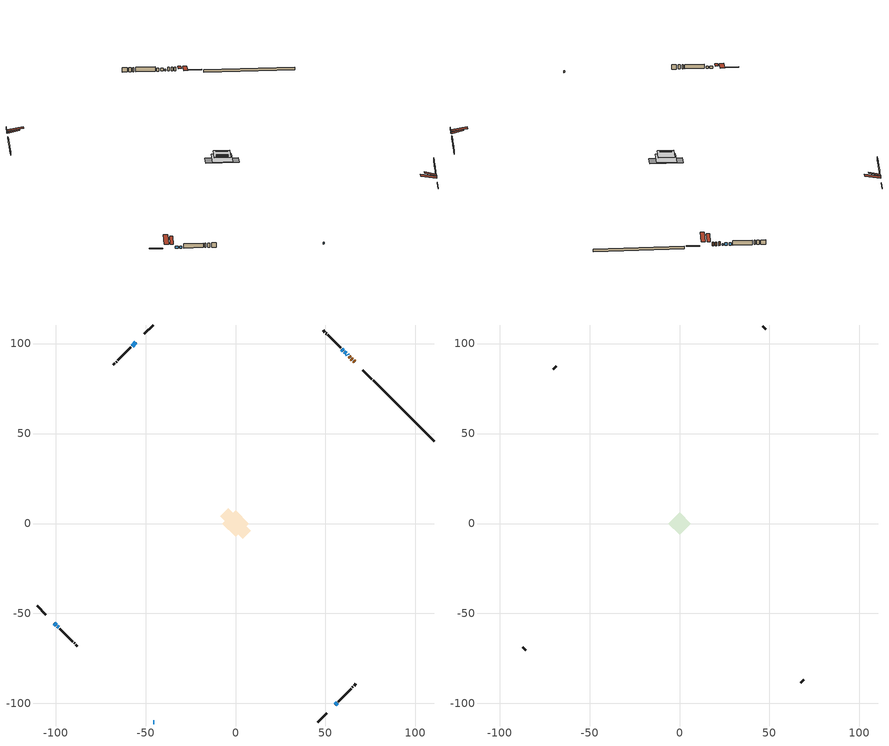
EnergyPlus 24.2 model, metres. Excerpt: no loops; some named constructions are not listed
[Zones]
conditioned space
 floor outside (Floor1 construction): -0.81,0 0,0.81 0.81,0 0,-0.81 z0.18
 floor adiabatic (AdiabaticFloorConstruction): -7.43,0 0,7.43 7.43,0 0,-7.43 z0.18
 floor foundation (Slab1 construction): -8.45,4.08 -4.08,8.45 8.45,-4.08 4.08,-8.45 z-1.22
 wall outside (RimJoist1 construction): 45.69,-110.3 50.68,-105.32 / -110.3,-45.69 -105.32,-50.68 / -45.69,110.3 -50.68,105.32 / 75.83,80.16 70.84,85.15 z0.18:0.48
 wall outside (AdiabaticWallConstruction 1): 66.19,89.81 65.66,90.33 / 65.01,90.99 64.46,91.54 / 63.8,92.19 63.12,92.87 z0.18:2.21
 wall outside (AdiabaticWallConstruction): -45.69,-110.3 -45.13,-110.3 / 62.47,93.52 62.07,93.92 z0.18:1.1; -55.33,100.66 -57.49,98.5 / -100.66,-55.33 -99.58,-56.41 z0.18:1.25; -98.93,-57.07 -98.21,-57.79 z0.18:1.2; 61.42,94.58 60.55,95.44 / 59.9,96.1 59.11,96.89 / 55.33,-100.66 56.41,-99.58 z0.18:1.7
 wall outside (Wall1 construction): 57.07,-98.93 64.28,-91.71 / -97.55,-58.44 -90.34,-65.66 / -58.15,97.85 -65.36,90.63 / 58.45,97.54 51.24,104.76 z0.18:2.62
 wall outside (Wall2 construction): 64.94,-91.05 65.28,-90.72 / -89.68,-66.31 -89.34,-66.65 / -66.02,89.98 -66.35,89.64 / 50.58,105.42 50.24,105.75 z0.18:2.62
 wall outside (Wall3 construction): 65.93,-90.06 66.82,-89.18 / -88.69,-67.31 -87.8,-68.19 / -67.01,88.98 -67.9,88.1 / 49.59,106.41 48.7,107.29 z0.18:2.62
 wall foundation (FoundationWall1 construction): 110.3,45.69 76.49,79.51 z-1.22:0.18
 window (WindowConstruction 6): -45.69,-110.3 -45.13,-110.3 z0.18:1.09
 window (WindowConstruction 5): -55.33,100.66 -57.49,98.5 z0.18:1.25
 window (WindowConstruction 7): 62.47,93.53 62.07,93.92 z0.18:1.09
 window (WindowConstruction): -100.66,-55.33 -99.58,-56.41 z0.18:1.25
 window (WindowConstruction 1): -98.93,-57.07 -98.21,-57.79 z0.18:1.19
 window (WindowConstruction 2): 61.42,94.58 60.56,95.44 z0.18:1.7
 window (WindowConstruction 3): 59.9,96.1 59.11,96.89 z0.18:1.7
 window (WindowConstruction 4): 55.33,-100.66 56.41,-99.58 z0.18:1.7
 door (Door): 66.19,89.81 65.66,90.33 z0.18:2.21
 door (Door 1): 65.01,90.99 64.46,91.54 z0.18:2.21
 door (Door 2): 63.8,92.19 63.13,92.87 z0.18:2.21
 ceiling adiabatic (AdiabaticFloorConstruction): 0,-7.43 7.43,0 0,7.43 -7.43,0 z0.18
attic - vented
 floor to conditioned space (Floor2 construction Reversed): -6.14,0 0,6.14 6.14,0 0,-6.14 z2.62
 floor to conditioned space (Floor3 construction Reversed): -4.51,0 0,4.51 4.51,0 0,-4.51 z2.62
 wall outside (Wall4 construction): 67.47,-88.52 69.17,-86.82 / -87.15,-68.85 -85.45,-70.55 / -68.55,87.44 -70.25,85.74 / 48.04,107.95 46.35,109.65 z0.18:2.62
 roof outside (Roof1 construction): 52.88,-103.12,2.62 46.79,-97.03,4.05 45.25,-98.57,4.05 51.33,-104.66,2.62; -103.12,-52.88,2.62 -97.03,-46.79,4.05 -98.57,-45.25,4.05 -104.66,-51.33,2.62; -52.88,103.12,2.62 -46.79,97.03,4.05 -45.25,98.57,4.05 -51.33,104.66,2.62; 68.64,87.35,2.62 62.56,81.26,4.05 64.1,79.72,4.05 70.19,85.81,2.62
 roof outside (Roof2 construction): 54.68,-101.32,2.62 50.24,-96.88,4.19 49.1,-98.02,4.19 53.53,-102.46,2.62; -101.32,-54.68,2.62 -96.88,-50.24,4.19 -98.02,-49.1,4.19 -102.46,-53.53,2.62; -54.68,101.32,2.62 -50.24,96.88,4.19 -49.1,98.02,4.19 -53.53,102.46,2.62; 66.84,89.15,2.62 62.41,84.71,4.19 63.55,83.57,4.19 67.99,88.01,2.62
[Material] Roughness=Rough; Thermal Absorptance=0.9
Name | Thickness {m} | Conductivity {W/m-K} | Density {kg/m3} | Specific Heat {J/kg-K} | Solar Absorptance | Visible Absorptance
ceiling loosefill ins | 0.254 | 0.0480833 | 16.02 | 1046.75 | 0.7 | 0.7
ceiling stud and cavity | 0.1397 | 0.0853088 | 65.682 | 1177.47 | 0.7 | 0.7
ceiling stud and cavity 1 | 0.1397 | 0.0855849 | 65.682 | 1177.47 | 0.7 | 0.7
gypsum board | 0.0127 | 0.160291 | 801 | 837.4 | 0.6 | 0.6
[Construction]
Floor2 construction: ceiling loosefill ins, ceiling stud and cavity, gypsum board
Floor3 construction: ceiling loosefill ins, ceiling stud and cavity 1, gypsum board
[EnergyManagementSystem:OutputVariable] Type of Data in Variable=Summed; Update Frequency=ZoneTimestep
Name | EMS Variable | EMS Program or Subroutine | Units
loads_htg_windows_solar_annual_outvar; Energy Management System Output Variable 12 | loads_htg_windows_solar | component_loads_program | J
loads_htg_skylights_conduction_annual_outvar; Energy Management System Output Variable 13 | loads_htg_skylights_conduction | component_loads_program | J
loads_htg_skylights_solar_annual_outvar; Energy Management System Output Variable 14 | loads_htg_skylights_solar | component_loads_program | J
loads_htg_floors_annual_outvar; Energy Management System Output Variable 15 | loads_htg_floors | component_loads_program | J
loads_htg_slabs_annual_outvar; Energy Management System Output Variable 16 | loads_htg_slabs | component_loads_program | J
loads_htg_internal_mass_annual_outvar; Energy Management System Output Variable 17 | loads_htg_internal_mass | component_loads_program | J
loads_htg_infil_annual_outvar; Energy Management System Output Variable 18 | loads_htg_infil | component_loads_program | J
loads_htg_natvent_annual_outvar; Energy Management System Output Variable 19 | loads_htg_natvent | component_loads_program | J
loads_htg_mechvent_annual_outvar; Energy Management System Output Variable 20 | loads_htg_mechvent | component_loads_program | J
loads_htg_whf_annual_outvar; Energy Management System Output Variable 21 | loads_htg_whf | component_loads_program | J
loads_htg_ducts_annual_outvar; Energy Management System Output Variable 22 | loads_htg_ducts | component_loads_program | J
loads_htg_intgains_annual_outvar; Energy Management System Output Variable 23 | loads_htg_intgains | component_loads_program | J
loads_htg_lighting_annual_outvar; Energy Management System Output Variable 24 | loads_htg_lighting | component_loads_program | J
loads_clg_roofs_annual_outvar; Energy Management System Output Variable 25 | loads_clg_roofs | component_loads_program | J
loads_clg_ceilings_annual_outvar; Energy Management System Output Variable 26 | loads_clg_ceilings | component_loads_program | J
loads_clg_walls_annual_outvar; Energy Management System Output Variable 27 | loads_clg_walls | component_loads_program | J
loads_clg_rim_joists_annual_outvar; Energy Management System Output Variable 28 | loads_clg_rim_joists | component_loads_program | J
loads_clg_foundation_walls_annual_outvar; Energy Management System Output Variable 29 | loads_clg_foundation_walls | component_loads_program | J
loads_clg_doors_annual_outvar; Energy Management System Output Variable 30 | loads_clg_doors | component_loads_program | J
loads_clg_windows_conduction_annual_outvar; Energy Management System Output Variable 31 | loads_clg_windows_conduction | component_loads_program | J
loads_clg_windows_solar_annual_outvar; Energy Management System Output Variable 32 | loads_clg_windows_solar | component_loads_program | J
loads_clg_skylights_conduction_annual_outvar; Energy Management System Output Variable 33 | loads_clg_skylights_conduction | component_loads_program | J
loads_clg_skylights_solar_annual_outvar; Energy Management System Output Variable 34 | loads_clg_skylights_solar | component_loads_program | J
loads_clg_floors_annual_outvar; Energy Management System Output Variable 35 | loads_clg_floors | component_loads_program | J
loads_clg_slabs_annual_outvar; Energy Management System Output Variable 36 | loads_clg_slabs | component_loads_program | J
loads_clg_internal_mass_annual_outvar; Energy Management System Output Variable 37 | loads_clg_internal_mass | component_loads_program | J
loads_clg_infil_annual_outvar; Energy Management System Output Variable 38 | loads_clg_infil | component_loads_program | J
loads_clg_natvent_annual_outvar; Energy Management System Output Variable 39 | loads_clg_natvent | component_loads_program | J
loads_clg_mechvent_annual_outvar; Energy Management System Output Variable 40 | loads_clg_mechvent | component_loads_program | J
loads_clg_whf_annual_outvar; Energy Management System Output Variable 41 | loads_clg_whf | component_loads_program | J
loads_clg_ducts_annual_outvar; Energy Management System Output Variable 42 | loads_clg_ducts | component_loads_program | J
loads_clg_intgains_annual_outvar; Energy Management System Output Variable 43 | loads_clg_intgains | component_loads_program | J
loads_clg_lighting_annual_outvar; Energy Management System Output Variable 44 | loads_clg_lighting | component_loads_program | J
loads_htg_tot_annual_outvar; Energy Management System Output Variable 1; Energy Management System Output Variable 45 | loads_htg_tot | total_loads_program | J
loads_clg_tot_annual_outvar; Energy Management System Output Variable 2; Energy Management System Output Variable 46 | loads_clg_tot | total_loads_program | J
Energy Management System Output Variable 3 | htg_unmet_hours | unmet_hours_program | hr
Energy Management System Output Variable 4 | clg_unmet_hours | unmet_hours_program | hr
Energy Management System Output Variable 5 | loads_htg_roofs | component_loads_program | J
Energy Management System Output Variable 6 | loads_htg_ceilings | component_loads_program | J
Energy Management System Output Variable 7 | loads_htg_walls | component_loads_program | J
Energy Management System Output Variable 8 | loads_htg_rim_joists | component_loads_program | J
Energy Management System Output Variable 9 | loads_htg_foundation_walls | component_loads_program | J
Energy Management System Output Variable 10 | loads_htg_doors | component_loads_program | J
Energy Management System Output Variable 11 | loads_htg_windows_conduction | component_loads_program | J
[Schedule:Day:Interval]
interior lighting schedule day: No, 01:00, 0.108182, 04:00, 0.0901515, 05:00, 0.0991667, 06:00, 0.162273, 07:00, 0.270455, 08:00, 0.342576, 10:00, 0.369621, 11:00, 0.351591, 12:00, 0.333561, 13:00, 0.324545, 14:00, 0.31553, 15:00, 0.333561, 16:00, 0.369621, 17:00, 0.450758, 18:00, 0.585985, 19:00, 0.775303, 20:00, 0.955606, 21:00, 0.991667, 22:00, 0.712197, 23:00, 0.360606, 24:00, 0.162273
interior lighting schedule day 1: No, 01:00, 0.100909, 04:00, 0.0840909, 05:00, 0.0925, 06:00, 0.151364, 07:00, 0.252273, 08:00, 0.319545, 10:00, 0.344773, 11:00, 0.327955, 12:00, 0.311136, 13:00, 0.302727, 14:00, 0.294318, 15:00, 0.311136, 16:00, 0.344773, 17:00, 0.420455, 18:00, 0.546591, 19:00, 0.723182, 20:00, 0.891364, 21:00, 0.925, 22:00, 0.664318, 23:00, 0.336364, 24:00, 0.151364
interior lighting schedule day 2: No, 01:00, 0.0927273, 04:00, 0.0772727, 05:00, 0.085, 06:00, 0.139091, 07:00, 0.231818, 08:00, 0.293636, 10:00, 0.316818, 11:00, 0.301364, 12:00, 0.285909, 13:00, 0.278182, 14:00, 0.270455, 15:00, 0.285909, 16:00, 0.316818, 17:00, 0.386364, 18:00, 0.502273, 19:00, 0.664545, 20:00, 0.819091, 21:00, 0.85, 22:00, 0.610455, 23:00, 0.309091, 24:00, 0.139091
interior lighting schedule day 3: No, 01:00, 0.0845455, 04:00, 0.0704545, 05:00, 0.0775, 06:00, 0.126818, 07:00, 0.211364, 08:00, 0.267727, 10:00, 0.288864, 11:00, 0.274773, 12:00, 0.260682, 13:00, 0.253636, 14:00, 0.246591, 15:00, 0.260682, 16:00, 0.288864, 17:00, 0.352273, 18:00, 0.457955, 19:00, 0.605909, 20:00, 0.746818, 21:00, 0.775, 22:00, 0.556591, 23:00, 0.281818, 24:00, 0.126818
interior lighting schedule day 4: No, 01:00, 0.0763636, 04:00, 0.0636364, 05:00, 0.07, 06:00, 0.114545, 07:00, 0.190909, 08:00, 0.241818, 10:00, 0.260909, 11:00, 0.248182, 12:00, 0.235455, 13:00, 0.229091, 14:00, 0.222727, 15:00, 0.235455, 16:00, 0.260909, 17:00, 0.318182, 18:00, 0.413636, 19:00, 0.547273, 20:00, 0.674545, 21:00, 0.7, 22:00, 0.502727, 23:00, 0.254545, 24:00, 0.114545
interior lighting schedule day 5: No, 01:00, 0.0727273, 04:00, 0.0606061, 05:00, 0.0666667, 06:00, 0.109091, 07:00, 0.181818, 08:00, 0.230303, 10:00, 0.248485, 11:00, 0.236364, 12:00, 0.224242, 13:00, 0.218182, 14:00, 0.212121, 15:00, 0.224242, 16:00, 0.248485, 17:00, 0.30303, 18:00, 0.393939, 19:00, 0.521212, 20:00, 0.642424, 21:00, 0.666667, 22:00, 0.478788, 23:00, 0.242424, 24:00, 0.109091
interior lighting schedule day 6: No, 01:00, 0.0745455, 04:00, 0.0621212, 05:00, 0.0683333, 06:00, 0.111818, 07:00, 0.186364, 08:00, 0.236061, 10:00, 0.254697, 11:00, 0.242273, 12:00, 0.229848, 13:00, 0.223636, 14:00, 0.217424, 15:00, 0.229848, 16:00, 0.254697, 17:00, 0.310606, 18:00, 0.403788, 19:00, 0.534242, 20:00, 0.658485, 21:00, 0.683333, 22:00, 0.490758, 23:00, 0.248485, 24:00, 0.111818
interior lighting schedule day 7: No, 01:00, 0.08, 04:00, 0.0666667, 05:00, 0.0733333, 06:00, 0.12, 07:00, 0.2, 08:00, 0.253333, 10:00, 0.273333, 11:00, 0.26, 12:00, 0.246667, 13:00, 0.24, 14:00, 0.233333, 15:00, 0.246667, 16:00, 0.273333, 17:00, 0.333333, 18:00, 0.433333, 19:00, 0.573333, 20:00, 0.706667, 21:00, 0.733333, 22:00, 0.526667, 23:00, 0.266667, 24:00, 0.12
interior lighting schedule day 8: No, 01:00, 0.0890909, 04:00, 0.0742424, 05:00, 0.0816667, 06:00, 0.133636, 07:00, 0.222727, 08:00, 0.282121, 10:00, 0.304394, 11:00, 0.289545, 12:00, 0.274697, 13:00, 0.267273, 14:00, 0.259848, 15:00, 0.274697, 16:00, 0.304394, 17:00, 0.371212, 18:00, 0.482576, 19:00, 0.638485, 20:00, 0.78697, 21:00, 0.816667, 22:00, 0.586515, 23:00, 0.29697, 24:00, 0.133636
interior lighting schedule day 9: No, 01:00, 0.0972727, 04:00, 0.0810606, 05:00, 0.0891667, 06:00, 0.145909, 07:00, 0.243182, 08:00, 0.30803, 10:00, 0.332348, 11:00, 0.316136, 12:00, 0.299924, 13:00, 0.291818, 14:00, 0.283712, 15:00, 0.299924, 16:00, 0.332348, 17:00, 0.405303, 18:00, 0.526894, 19:00, 0.697121, 20:00, 0.859242, 21:00, 0.891667, 22:00, 0.640379, 23:00, 0.324242, 24:00, 0.145909
interior lighting schedule day 10: No, 01:00, 0.105455, 04:00, 0.0878788, 05:00, 0.0966667, 06:00, 0.158182, 07:00, 0.263636, 08:00, 0.333939, 10:00, 0.360303, 11:00, 0.342727, 12:00, 0.325152, 13:00, 0.316364, 14:00, 0.307576, 15:00, 0.325152, 16:00, 0.360303, 17:00, 0.439394, 18:00, 0.571212, 19:00, 0.755758, 20:00, 0.931515, 21:00, 0.966667, 22:00, 0.694242, 23:00, 0.351515, 24:00, 0.158182
interior lighting schedule day 11: No, 01:00, 0.109091, 04:00, 0.0909091, 05:00, 0.1, 06:00, 0.163636, 07:00, 0.272727, 08:00, 0.345455, 10:00, 0.372727, 11:00, 0.354545, 12:00, 0.336364, 13:00, 0.327273, 14:00, 0.318182, 15:00, 0.336364, 16:00, 0.372727, 17:00, 0.454545, 18:00, 0.590909, 19:00, 0.781818, 20:00, 0.963636, 21:00, 1, 22:00, 0.718182, 23:00, 0.363636, 24:00, 0.163636
interior lighting schedule default day; occupants schedule default day; clothes dryer schedule default day; cooking range schedule default day; mech vent bath fan 0 schedule default day; mech vent bath fan 1 schedule default day; mech vent range fan 0 schedule default day; misc plug loads schedule default day; general water use schedule default day; clothes dryer exhaust 0 schedule default day; cooling season schedule day; cooling season schedule day 2; cooling season schedule default day; exterior lighting schedule default day; natural vent schedule default day: No, 24:00, 0
occupants schedule day: No, 05:00, 0.426829, 06:00, 0.719512, 07:00, 1, 08:00, 0.670732, 09:00, 0.329268, 14:00, 0.170732, 15:00, 0.231707, 16:00, 0.329268, 17:00, 0.5, 18:00, 0.670732, 19:00, 0.829268, 21:00, 1, 22:00, 0.853659, 23:00, 0.646341, 24:00, 0.426829
clothes dryer schedule day; clothes dryer exhaust 0 schedule day: No, 01:00, 0.123457, 02:00, 0.0740741, 03:00, 0.0493827, 04:00, 0.0246914, 05:00, 0.0493827, 06:00, 0.0740741, 07:00, 0.197531, 08:00, 0.395062, 09:00, 0.592593, 10:00, 0.839506, 11:00, 0.962963, 12:00, 1, 13:00, 0.91358, 14:00, 0.82716, 15:00, 0.716049, 16:00, 0.753086, 17:00, 0.679012, 18:00, 0.666667, 20:00, 0.62963, 21:00, 0.641975, 22:00, 0.666667, 23:00, 0.54321, 24:00, 0.296296
cooking range schedule day: No, 05:00, 0.0597015, 06:00, 0.11194, 07:00, 0.171642, 08:00, 0.291045, 11:00, 0.343284, 12:00, 0.402985, 13:00, 0.462687, 14:00, 0.343284, 15:00, 0.291045, 16:00, 0.402985, 17:00, 0.567164, 18:00, 1, 19:00, 0.850746, 20:00, 0.432836, 21:00, 0.291045, 22:00, 0.231343, 23:00, 0.171642, 24:00, 0.11194
mech vent bath fan 0 schedule day; mech vent bath fan 1 schedule day: No, 07:00, 0, 08:00, 1, 09:00, 0.2, 24:00, 0
mech vent range fan 0 schedule day: No, 18:00, 0, 19:00, 1, 20:00, 0.2, 24:00, 0
misc plug loads schedule day: No, 06:00, 0.705882, 07:00, 0.745098, 08:00, 0.803922, 15:00, 0.823529, 16:00, 0.862745, 17:00, 0.921569, 18:00, 0.980392, 19:00, 1, 20:00, 0.980392, 21:00, 0.941176, 22:00, 0.862745, 23:00, 0.784314, 24:00, 0.72549
general water use schedule day: No, 01:00, 0.315068, 03:00, 0.287671, 04:00, 0.342466, 05:00, 0.369863, 06:00, 0.520548, 07:00, 0.60274, 08:00, 0.534247, 10:00, 0.506849, 11:00, 0.465753, 14:00, 0.479452, 15:00, 0.534247, 16:00, 0.589041, 17:00, 0.69863, 18:00, 0.876712, 19:00, 0.890411, 20:00, 0.986301, 21:00, 1, 22:00, 0.863014, 23:00, 0.616438, 24:00, 0.465753
cooling season schedule day 1: No, 24:00, 1
exterior lighting schedule day: No, 01:00, 0.566667, 03:00, 0.524167, 05:00, 0.495833, 06:00, 0.5525, 07:00, 0.623333, 08:00, 0.580833, 09:00, 0.439167, 10:00, 0.354167, 12:00, 0.34, 13:00, 0.354167, 14:00, 0.396667, 15:00, 0.425, 16:00, 0.495833, 17:00, 0.623333, 18:00, 0.793333, 19:00, 0.906667, 20:00, 0.963333, 21:00, 0.991667, 22:00, 0.920833, 23:00, 0.793333, 24:00, 0.665833
exterior lighting schedule day 1: No, 01:00, 0.528571, 03:00, 0.488929, 05:00, 0.4625, 06:00, 0.515357, 07:00, 0.581429, 08:00, 0.541786, 09:00, 0.409643, 10:00, 0.330357, 12:00, 0.317143, 13:00, 0.330357, 14:00, 0.37, 15:00, 0.396429, 16:00, 0.4625, 17:00, 0.581429, 18:00, 0.74, 19:00, 0.845714, 20:00, 0.898571, 21:00, 0.925, 22:00, 0.858929, 23:00, 0.74, 24:00, 0.621071
exterior lighting schedule day 10: No, 01:00, 0.552381, 03:00, 0.510952, 05:00, 0.483333, 06:00, 0.538571, 07:00, 0.607619, 08:00, 0.56619, 09:00, 0.428095, 10:00, 0.345238, 12:00, 0.331429, 13:00, 0.345238, 14:00, 0.386667, 15:00, 0.414286, 16:00, 0.483333, 17:00, 0.607619, 18:00, 0.773333, 19:00, 0.88381, 20:00, 0.939048, 21:00, 0.966667, 22:00, 0.897619, 23:00, 0.773333, 24:00, 0.649048
exterior lighting schedule day 11: No, 01:00, 0.571429, 03:00, 0.528571, 05:00, 0.5, 06:00, 0.557143, 07:00, 0.628571, 08:00, 0.585714, 09:00, 0.442857, 10:00, 0.357143, 12:00, 0.342857, 13:00, 0.357143, 14:00, 0.4, 15:00, 0.428571, 16:00, 0.5, 17:00, 0.628571, 18:00, 0.8, 19:00, 0.914286, 20:00, 0.971429, 21:00, 1, 22:00, 0.928571, 23:00, 0.8, 24:00, 0.671429
exterior lighting schedule day 2: No, 01:00, 0.485714, 03:00, 0.449286, 05:00, 0.425, 06:00, 0.473571, 07:00, 0.534286, 08:00, 0.497857, 09:00, 0.376429, 10:00, 0.303571, 12:00, 0.291429, 13:00, 0.303571, 14:00, 0.34, 15:00, 0.364286, 16:00, 0.425, 17:00, 0.534286, 18:00, 0.68, 19:00, 0.777143, 20:00, 0.825714, 21:00, 0.85, 22:00, 0.789286, 23:00, 0.68, 24:00, 0.570714
exterior lighting schedule day 3: No, 01:00, 0.442857, 03:00, 0.409643, 05:00, 0.3875, 06:00, 0.431786, 07:00, 0.487143, 08:00, 0.453929, 09:00, 0.343214, 10:00, 0.276786, 12:00, 0.265714, 13:00, 0.276786, 14:00, 0.31, 15:00, 0.332143, 16:00, 0.3875, 17:00, 0.487143, 18:00, 0.62, 19:00, 0.708571, 20:00, 0.752857, 21:00, 0.775, 22:00, 0.719643, 23:00, 0.62, 24:00, 0.520357
exterior lighting schedule day 4: No, 01:00, 0.4, 03:00, 0.37, 05:00, 0.35, 06:00, 0.39, 07:00, 0.44, 08:00, 0.41, 09:00, 0.31, 10:00, 0.25, 12:00, 0.24, 13:00, 0.25, 14:00, 0.28, 15:00, 0.3, 16:00, 0.35, 17:00, 0.44, 18:00, 0.56, 19:00, 0.64, 20:00, 0.68, 21:00, 0.7, 22:00, 0.65, 23:00, 0.56, 24:00, 0.47
exterior lighting schedule day 5: No, 01:00, 0.380952, 03:00, 0.352381, 05:00, 0.333333, 06:00, 0.371429, 07:00, 0.419048, 08:00, 0.390476, 09:00, 0.295238, 10:00, 0.238095, 12:00, 0.228571, 13:00, 0.238095, 14:00, 0.266667, 15:00, 0.285714, 16:00, 0.333333, 17:00, 0.419048, 18:00, 0.533333, 19:00, 0.609524, 20:00, 0.647619, 21:00, 0.666667, 22:00, 0.619048, 23:00, 0.533333, 24:00, 0.447619
exterior lighting schedule day 6: No, 01:00, 0.390476, 03:00, 0.36119, 05:00, 0.341667, 06:00, 0.380714, 07:00, 0.429524, 08:00, 0.400238, 09:00, 0.302619, 10:00, 0.244048, 12:00, 0.234286, 13:00, 0.244048, 14:00, 0.273333, 15:00, 0.292857, 16:00, 0.341667, 17:00, 0.429524, 18:00, 0.546667, 19:00, 0.624762, 20:00, 0.66381, 21:00, 0.683333, 22:00, 0.634524, 23:00, 0.546667, 24:00, 0.45881
exterior lighting schedule day 7: No, 01:00, 0.419048, 03:00, 0.387619, 05:00, 0.366667, 06:00, 0.408571, 07:00, 0.460952, 08:00, 0.429524, 09:00, 0.324762, 10:00, 0.261905, 12:00, 0.251429, 13:00, 0.261905, 14:00, 0.293333, 15:00, 0.314286, 16:00, 0.366667, 17:00, 0.460952, 18:00, 0.586667, 19:00, 0.670476, 20:00, 0.712381, 21:00, 0.733333, 22:00, 0.680952, 23:00, 0.586667, 24:00, 0.492381
exterior lighting schedule day 8: No, 01:00, 0.466667, 03:00, 0.431667, 05:00, 0.408333, 06:00, 0.455, 07:00, 0.513333, 08:00, 0.478333, 09:00, 0.361667, 10:00, 0.291667, 12:00, 0.28, 13:00, 0.291667, 14:00, 0.326667, 15:00, 0.35, 16:00, 0.408333, 17:00, 0.513333, 18:00, 0.653333, 19:00, 0.746667, 20:00, 0.793333, 21:00, 0.816667, 22:00, 0.758333, 23:00, 0.653333, 24:00, 0.548333
exterior lighting schedule day 9: No, 01:00, 0.509524, 03:00, 0.47131, 05:00, 0.445833, 06:00, 0.496786, 07:00, 0.560476, 08:00, 0.522262, 09:00, 0.394881, 10:00, 0.318452, 12:00, 0.305714, 13:00, 0.318452, 14:00, 0.356667, 15:00, 0.382143, 16:00, 0.445833, 17:00, 0.560476, 18:00, 0.713333, 19:00, 0.815238, 20:00, 0.86619, 21:00, 0.891667, 22:00, 0.827976, 23:00, 0.713333, 24:00, 0.59869
[Schedule:Week:Daily]
clothes dryer exhaust 0 schedule Week Rule - Jan1-Dec31: clothes dryer exhaust 0 schedule day, clothes dryer exhaust 0 schedule day, clothes dryer exhaust 0 schedule day, clothes dryer exhaust 0 schedule day, clothes dryer exhaust 0 schedule day, clothes dryer exhaust 0 schedule day, clothes dryer exhaust 0 schedule day, clothes dryer exhaust 0 schedule default day, clothes dryer exhaust 0 schedule default day, clothes dryer exhaust 0 schedule default day, clothes dryer exhaust 0 schedule default day, clothes dryer exhaust 0 schedule default day
cooling season schedule Week Rule - Jan1-May26: cooling season schedule day, cooling season schedule day, cooling season schedule day, cooling season schedule day, cooling season schedule day, cooling season schedule day, cooling season schedule day, cooling season schedule default day, cooling season schedule default day, cooling season schedule default day, cooling season schedule default day, cooling season schedule default day
cooling season schedule Week Rule - May27-Jun2: cooling season schedule day, cooling season schedule day, cooling season schedule day, cooling season schedule day, cooling season schedule day, cooling season schedule day 1, cooling season schedule day 1, cooling season schedule default day, cooling season schedule default day, cooling season schedule default day, cooling season schedule default day, cooling season schedule default day
cooling season schedule Week Rule - Jun3-Aug25: cooling season schedule day 1, cooling season schedule day 1, cooling season schedule day 1, cooling season schedule day 1, cooling season schedule day 1, cooling season schedule day 1, cooling season schedule day 1, cooling season schedule default day, cooling season schedule default day, cooling season schedule default day, cooling season schedule default day, cooling season schedule default day
cooling season schedule Week Rule - Aug26-Sep1: cooling season schedule day 1, cooling season schedule day 1, cooling season schedule day 1, cooling season schedule day 1, cooling season schedule day 1, cooling season schedule day 1, cooling season schedule day 2, cooling season schedule default day, cooling season schedule default day, cooling season schedule default day, cooling season schedule default day, cooling season schedule default day
cooling season schedule Week Rule - Sep2-Dec31: cooling season schedule day 2, cooling season schedule day 2, cooling season schedule day 2, cooling season schedule day 2, cooling season schedule day 2, cooling season schedule day 2, cooling season schedule day 2, cooling season schedule default day, cooling season schedule default day, cooling season schedule default day, cooling season schedule default day, cooling season schedule default day
exterior lighting schedule Week Rule - Oct28-Nov3: exterior lighting schedule day 9, exterior lighting schedule day 9, exterior lighting schedule day 9, exterior lighting schedule day 9, exterior lighting schedule day 10, exterior lighting schedule day 10, exterior lighting schedule day 10, exterior lighting schedule default day, exterior lighting schedule default day, exterior lighting schedule default day, exterior lighting schedule default day, exterior lighting schedule default day
exterior lighting schedule Week Rule - Nov4-Nov24: exterior lighting schedule day 10, exterior lighting schedule day 10, exterior lighting schedule day 10, exterior lighting schedule day 10, exterior lighting schedule day 10, exterior lighting schedule day 10, exterior lighting schedule day 10, exterior lighting schedule default day, exterior lighting schedule default day, exterior lighting schedule default day, exterior lighting schedule default day, exterior lighting schedule default day
exterior lighting schedule Week Rule - Nov25-Dec1: exterior lighting schedule day 10, exterior lighting schedule day 10, exterior lighting schedule day 10, exterior lighting schedule day 10, exterior lighting schedule day 10, exterior lighting schedule day 10, exterior lighting schedule day 11, exterior lighting schedule default day, exterior lighting schedule default day, exterior lighting schedule default day, exterior lighting schedule default day, exterior lighting schedule default day
exterior lighting schedule Week Rule - Dec2-Dec31: exterior lighting schedule day 11, exterior lighting schedule day 11, exterior lighting schedule day 11, exterior lighting schedule day 11, exterior lighting schedule day 11, exterior lighting schedule day 11, exterior lighting schedule day 11, exterior lighting schedule default day, exterior lighting schedule default day, exterior lighting schedule default day, exterior lighting schedule default day, exterior lighting schedule default day
natural vent schedule Week Rule - Jan1-Dec31: natural vent schedule default day, natural vent schedule default day, natural vent schedule default day, natural vent schedule default day, natural vent schedule default day, natural vent schedule default day, natural vent schedule default day, natural vent schedule default day, natural vent schedule default day, natural vent schedule default day, natural vent schedule default day, natural vent schedule default day
[Schedule:Year]
clothes dryer exhaust 0 schedule: clothes dryer exhaust 0 schedule Week Rule - Jan1-Dec31, 1, 1, 12, 31
cooling season schedule: cooling season schedule Week Rule - Jan1-May26, 1, 1, 5, 26, cooling season schedule Week Rule - May27-Jun2, 5, 27, 6, 2, cooling season schedule Week Rule - Jun3-Aug25, 6, 3, 8, 25, cooling season schedule Week Rule - Aug26-Sep1, 8, 26, 9, 1, cooling season schedule Week Rule - Sep2-Dec31, 9, 2, 12, 31
natural vent schedule: natural vent schedule Week Rule - Jan1-Dec31, 1, 1, 12, 31
